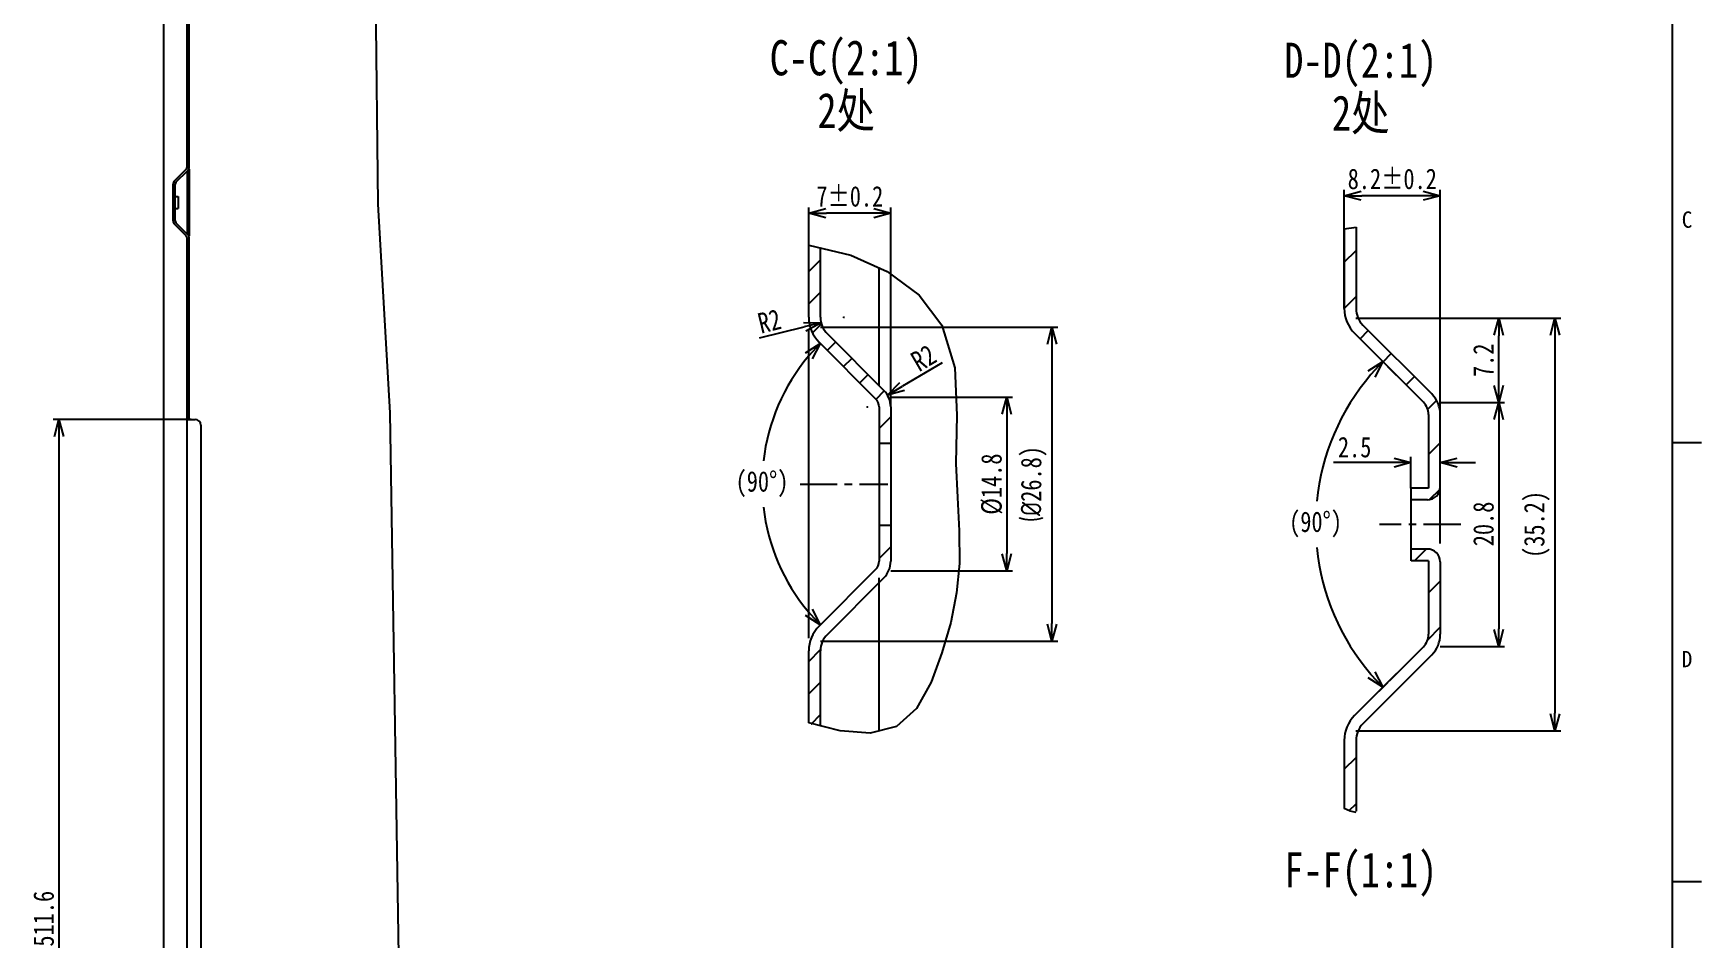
# Model space of a CAD drawing. Header units: millimetres. Extents: x -20 to 1169, y -20 to 821.
# Drawn here: x 868.9 to 1154, y 465.8 to 620.3 of the extents above; entities that cross this region are included whole.
import ezdxf

# ---------------------------------------------------------------- set-up
doc = ezdxf.new("R2010")
doc.units = ezdxf.units.MM
doc.header["$LTSCALE"] = 0.2
doc.linetypes.add('CENTER', pattern=[50.8, 31.75, -6.35, 6.35, -6.35])
doc.layers.get('0').update_dxf_attribs({"color": 2})
for name, color, linetype in [('H7A03856_DXF_BALLOON', 7, 'Continuous'), ('H7A03856_DXF_TEXT', 7, 'Continuous'), ('H7A03856A_DXF_AXIS', 7, 'Continuous'), ('H7A03856A_DXF_CONTINUOUS_LINE', 7, 'Continuous'), ('H7A03856AHATCH', 7, 'Continuous'), ('H7A03856DIM', 7, 'Continuous')]:
    doc.layers.add(name, color=color, linetype=linetype)
doc.styles.add('HANKAKU', font='')
doc.styles.get("Standard").update_dxf_attribs({"font": '', "width": 0.8})
doc.styles.get('HANKAKU').set_extended_font_data('SimSun')
doc.styles.get('Standard').set_extended_font_data('SimSun')
doc.dimstyles.new('DIMSTYLE_1', dxfattribs={"dimtxt": 3.5, "dimasz": 3, "dimexe": 1, "dimexo": 0, "dimgap": 0.875, "dimtad": 1, "dimdec": 1, "dimlfac": 3, "dimdsep": 46, "dimtxsty": 'Standard', "dimblk": 'OPEN', "dimblk1": 'OPEN', "dimblk2": 'OPEN', "dimcen": 0.09, "dimadec": 0, "dimazin": 0, "dimtp": 0.1, "dimtm": 0.1, "dimtfac": 1, "dimtdec": 1, "dimtofl": 0, "dimtmove": 0, "dimatfit": 3, "dimldrblk": 'OPEN', "dimfxl": 1, "dimtolj": 1, "dimarcsym": 0})
doc.dimstyles.new('DIMSTYLE_13', dxfattribs={"dimtxt": 3.5, "dimasz": 3, "dimexe": 1, "dimexo": 0, "dimgap": 0.875, "dimtad": 1, "dimdec": 1, "dimlfac": 0.5, "dimdsep": 46, "dimtxsty": 'Standard', "dimblk": 'OPEN', "dimblk1": 'OPEN', "dimblk2": 'OPEN', "dimcen": 0.09, "dimadec": 0, "dimazin": 0, "dimtp": 1e-10, "dimtm": 1e-10, "dimtfac": 1, "dimtdec": 1, "dimtofl": 0, "dimtmove": 0, "dimatfit": 3, "dimldrblk": 'OPEN', "dimfxl": 1, "dimtolj": 1, "dimarcsym": 0})
doc.dimstyles.new('DIMSTYLE_14', dxfattribs={"dimtxt": 3.5, "dimasz": 3, "dimexe": 1, "dimexo": 0, "dimtad": 1, "dimdec": 1, "dimlfac": 0.5, "dimdsep": 46, "dimtxsty": 'Standard', "dimblk": 'OPEN', "dimblk1": 'OPEN', "dimblk2": 'OPEN', "dimcen": 0.09, "dimadec": 0, "dimazin": 0, "dimtp": 0.1, "dimtm": 0.1, "dimtfac": 1, "dimtdec": 1, "dimtofl": 0, "dimtmove": 0, "dimatfit": 3, "dimldrblk": 'OPEN', "dimfxl": 1, "dimtolj": 1, "dimarcsym": 0})
doc.dimstyles.new('DIMSTYLE_26', dxfattribs={"dimtxt": 3.5, "dimasz": 3, "dimexe": 1, "dimexo": 0, "dimgap": 1.75, "dimtad": 0, "dimtih": 1, "dimtoh": 1, "dimdec": 1, "dimlfac": 0.5, "dimdsep": 46, "dimtxsty": 'Standard', "dimblk": 'OPEN', "dimblk1": 'OPEN', "dimblk2": 'OPEN', "dimcen": 0.09, "dimadec": 0, "dimazin": 0, "dimtp": 0.5, "dimtm": 0.5, "dimtfac": 1, "dimtdec": 1, "dimtofl": 0, "dimtmove": 0, "dimatfit": 3, "dimldrblk": 'OPEN', "dimfxl": 1, "dimtolj": 1, "dimarcsym": 0})
doc.dimstyles.new('DIMSTYLE_8', dxfattribs={"dimtxt": 3.5, "dimasz": 3, "dimexe": 1, "dimexo": 0, "dimgap": 0.875, "dimtad": 1, "dimdec": 1, "dimlfac": 0.5, "dimdsep": 46, "dimtxsty": 'Standard', "dimblk": 'OPEN', "dimblk1": 'OPEN', "dimblk2": 'OPEN', "dimcen": 0.09, "dimadec": 0, "dimazin": 0, "dimtp": 0.1, "dimtm": 0.1, "dimtfac": 1, "dimtdec": 1, "dimtofl": 0, "dimtmove": 0, "dimatfit": 3, "dimldrblk": 'OPEN', "dimfxl": 1, "dimtolj": 1, "dimarcsym": 0})

# ---------------------------------------------------------------- blocks, each defined once
blk = doc.blocks.new('_OPEN')
at = {"color": 0}
for p, q in [((0, 0), (-1, 0)), ((-0.966, 0.259), (0, 0)), ((0, 0), (-0.966, -0.259))]:
    blk.add_line(p, q, dxfattribs=at)
blk = doc.blocks.new('*D178')
at = {"layer": 'Defpoints', "color": 0, "transparency": 16777216}
for p in [(1015.42, 558.2), (1015.42, 528.55), (1035.25, 528.55)]:
    blk.add_point(p, dxfattribs=at)
at = {"layer": 'H7A03856DIM', "color": 0, "lineweight": -2, "transparency": 16777216}
for p, q in [((1015.42, 558.2), (1036.25, 558.2)), ((1035.25, 555.2), (1035.25, 531.55)), ((1015.42, 528.55), (1036.25, 528.55))]:
    blk.add_line(p, q, dxfattribs=at)
at = {"layer": 'H7A03856DIM', "color": 0, "lineweight": -2, "transparency": 16777216, "xscale": 3, "yscale": 3, "zscale": 3}
for p, rotation in [((1035.25, 558.2), 90), ((1035.25, 528.55), 270)]:
    blk.add_blockref('_OPEN', p, dxfattribs=dict(at, rotation=rotation))
at = {"layer": 'H7A03856DIM', "color": 0, "transparency": 16777216, "insert": (1030.87, 543.38), "char_height": 3.5, "attachment_point": 2, "rotation": 90}
blk.add_mtext('\\A1;%%c14.8', dxfattribs=at)
blk = doc.blocks.new('*D179')
at = {"layer": 'Defpoints', "color": 0, "transparency": 16777216}
for p in [(1003.42, 570.2), (1003.42, 516.55), (1042.96, 516.55)]:
    blk.add_point(p, dxfattribs=at)
at = {"layer": 'H7A03856DIM', "color": 0, "lineweight": -2, "transparency": 16777216}
for p, q in [((1003.42, 570.2), (1043.96, 570.2)), ((1042.96, 567.2), (1042.96, 519.55)), ((1003.42, 516.55), (1043.96, 516.55))]:
    blk.add_line(p, q, dxfattribs=at)
at = {"layer": 'H7A03856DIM', "color": 0, "lineweight": -2, "transparency": 16777216, "xscale": 3, "yscale": 3, "zscale": 3}
for p, rotation in [((1042.96, 570.2), 90), ((1042.96, 516.55), 270)]:
    blk.add_blockref('_OPEN', p, dxfattribs=dict(at, rotation=rotation))
at = {"layer": 'H7A03856DIM', "color": 0, "transparency": 16777216, "insert": (1037.65, 543.38), "char_height": 3.5, "attachment_point": 2, "rotation": 90}
blk.add_mtext('\\A1;{\\fISOCPEUR|b0|i0|c0|p34;(%%C}26.8)', dxfattribs=at)
blk = doc.blocks.new('*D180')
at = {"layer": 'Defpoints', "color": 0, "transparency": 16777216}
for p in [(1001.42, 589.64), (1001.42, 583.98), (1015.42, 556.55)]:
    blk.add_point(p, dxfattribs=at)
at = {"layer": 'H7A03856DIM', "color": 0, "lineweight": -2, "transparency": 16777216}
for p, q in [((1001.42, 583.98), (1001.42, 590.64)), ((1015.42, 556.55), (1015.42, 590.64)), ((1012.42, 589.64), (1004.42, 589.64))]:
    blk.add_line(p, q, dxfattribs=at)
at = {"layer": 'H7A03856DIM', "color": 0, "lineweight": -2, "transparency": 16777216, "xscale": 3, "yscale": 3, "zscale": 3}
for p, rotation in [((1001.42, 589.64), 179.9999998402999), ((1015.42, 589.64), 359.9999998402999)]:
    blk.add_blockref('_OPEN', p, dxfattribs=dict(at, rotation=rotation))
at = {"layer": 'H7A03856DIM', "color": 0, "transparency": 16777216, "insert": (1008.42, 594.27), "char_height": 3.5, "attachment_point": 2, "rotation": 360}
blk.add_mtext('\\A1;7±0.2', dxfattribs=at)
blk = doc.blocks.new('*D181')
at = {"layer": 'Defpoints', "color": 0, "transparency": 16777216}
for p in [(1011.42, 556.55), (1014.87, 558.57)]:
    blk.add_point(p, dxfattribs=at)
at = {"layer": 'H7A03856DIM', "color": 0, "lineweight": -2, "transparency": 16777216}
for p, q in [((1024.23, 564.07), (1017.45, 560.09)), ((1011.33, 556.55), (1011.51, 556.55)), ((1011.42, 556.46), (1011.42, 556.64))]:
    blk.add_line(p, q, dxfattribs=at)
at = {"layer": 'H7A03856DIM', "color": 0, "lineweight": -2, "transparency": 16777216, "xscale": 3, "yscale": 3, "zscale": 3, "rotation": 210.4220305738856}
blk.add_blockref('_OPEN', (1014.87, 558.57), dxfattribs=at)
at = {"layer": 'H7A03856DIM', "color": 0, "transparency": 16777216, "insert": (1018.49, 565.48), "char_height": 3.5, "attachment_point": 1, "rotation": 30.422}
blk.add_mtext('\\A1;R2', dxfattribs=at)
blk = doc.blocks.new('*D182')
at = {"layer": 'Defpoints', "color": 0, "transparency": 16777216}
for p in [(1003.53, 570.92), (1007.42, 571.86)]:
    blk.add_point(p, dxfattribs=at)
at = {"layer": 'H7A03856DIM', "color": 0, "lineweight": -2, "transparency": 16777216}
for p, q in [((1007.33, 571.86), (1007.51, 571.86)), ((1007.42, 571.77), (1007.42, 571.95)), ((992.98, 568.35), (1000.61, 570.21))]:
    blk.add_line(p, q, dxfattribs=at)
at = {"layer": 'H7A03856DIM', "color": 0, "lineweight": -2, "transparency": 16777216, "xscale": 3, "yscale": 3, "zscale": 3, "rotation": 13.65189972333374}
blk.add_blockref('_OPEN', (1003.53, 570.92), dxfattribs=at)
at = {"layer": 'H7A03856DIM', "color": 0, "transparency": 16777216, "insert": (996.12, 573.36), "char_height": 3.5, "attachment_point": 3, "rotation": 13.6519}
blk.add_mtext('\\A1;R2', dxfattribs=at)
blk = doc.blocks.new('*D183')
at = {"layer": 'Defpoints', "color": 0, "transparency": 16777216}
for p in [(1109.33, 557.32), (1109.33, 515.66), (1119.32, 515.66)]:
    blk.add_point(p, dxfattribs=at)
at = {"layer": 'H7A03856DIM', "color": 0, "lineweight": -2, "transparency": 16777216}
for p, q in [((1109.33, 557.32), (1120.32, 557.32)), ((1119.32, 554.32), (1119.32, 518.66)), ((1109.33, 515.66), (1120.32, 515.66))]:
    blk.add_line(p, q, dxfattribs=at)
at = {"layer": 'H7A03856DIM', "color": 0, "lineweight": -2, "transparency": 16777216, "xscale": 3, "yscale": 3, "zscale": 3}
for p, rotation in [((1119.32, 557.32), 90), ((1119.32, 515.66), 270)]:
    blk.add_blockref('_OPEN', p, dxfattribs=dict(at, rotation=rotation))
at = {"layer": 'H7A03856DIM', "color": 0, "transparency": 16777216, "insert": (1114.95, 536.58), "char_height": 3.5, "attachment_point": 2, "rotation": 90}
blk.add_mtext('\\A1;20.8', dxfattribs=at)
blk = doc.blocks.new('*D184')
at = {"layer": 'Defpoints', "color": 0, "transparency": 16777216}
for p in [(1094.93, 571.72), (1094.93, 501.26), (1128.94, 501.26)]:
    blk.add_point(p, dxfattribs=at)
at = {"layer": 'H7A03856DIM', "color": 0, "lineweight": -2, "transparency": 16777216}
for p, q in [((1094.93, 571.72), (1129.94, 571.72)), ((1128.94, 568.72), (1128.94, 504.26)), ((1094.93, 501.26), (1129.94, 501.26))]:
    blk.add_line(p, q, dxfattribs=at)
at = {"layer": 'H7A03856DIM', "color": 0, "lineweight": -2, "transparency": 16777216, "xscale": 3, "yscale": 3, "zscale": 3}
for p, rotation in [((1128.94, 571.72), 90), ((1128.94, 501.26), 270)]:
    blk.add_blockref('_OPEN', p, dxfattribs=dict(at, rotation=rotation))
at = {"layer": 'H7A03856DIM', "color": 0, "transparency": 16777216, "insert": (1123.63, 536.49), "char_height": 3.5, "attachment_point": 2, "rotation": 90}
blk.add_mtext('\\A1;(35.2)', dxfattribs=at)
blk = doc.blocks.new('*D185')
at = {"layer": 'Defpoints', "color": 0, "transparency": 16777216}
for p in [(1092.93, 592.62), (1092.93, 573.37), (1109.33, 555.25)]:
    blk.add_point(p, dxfattribs=at)
at = {"layer": 'H7A03856DIM', "color": 0, "lineweight": -2, "transparency": 16777216}
for p, q in [((1092.93, 573.37), (1092.93, 593.62)), ((1109.33, 555.25), (1109.33, 593.62)), ((1106.33, 592.62), (1095.93, 592.62))]:
    blk.add_line(p, q, dxfattribs=at)
at = {"layer": 'H7A03856DIM', "color": 0, "lineweight": -2, "transparency": 16777216, "xscale": 3, "yscale": 3, "zscale": 3, "rotation": 180}
blk.add_blockref('_OPEN', (1092.93, 592.62), dxfattribs=at)
at = {"layer": 'H7A03856DIM', "color": 0, "lineweight": -2, "transparency": 16777216, "xscale": 3, "yscale": 3, "zscale": 3}
blk.add_blockref('_OPEN', (1109.33, 592.62), dxfattribs=at)
at = {"layer": 'H7A03856DIM', "color": 0, "transparency": 16777216, "insert": (1101.13, 597.25), "char_height": 3.5, "attachment_point": 2}
blk.add_mtext('\\A1;8.2±0.2', dxfattribs=at)
blk = doc.blocks.new('*D186')
at = {"layer": 'Defpoints', "color": 0, "transparency": 16777216}
for p in [(1094.93, 571.72), (1119.32, 571.72), (1109.33, 557.32)]:
    blk.add_point(p, dxfattribs=at)
at = {"layer": 'H7A03856DIM', "color": 0, "lineweight": -2, "transparency": 16777216}
for p, q in [((1094.93, 571.72), (1120.32, 571.72)), ((1119.32, 560.32), (1119.32, 568.72)), ((1109.33, 557.32), (1120.32, 557.32))]:
    blk.add_line(p, q, dxfattribs=at)
at = {"layer": 'H7A03856DIM', "color": 0, "lineweight": -2, "transparency": 16777216, "xscale": 3, "yscale": 3, "zscale": 3}
for p, rotation in [((1119.32, 571.72), 90), ((1119.32, 557.32), 270)]:
    blk.add_blockref('_OPEN', p, dxfattribs=dict(at, rotation=rotation))
at = {"layer": 'H7A03856DIM', "color": 0, "transparency": 16777216, "insert": (1114.95, 564.52), "char_height": 3.5, "attachment_point": 2, "rotation": 90}
blk.add_mtext('\\A1;7.2', dxfattribs=at)
blk = doc.blocks.new('*D215')
at = {"layer": 'Defpoints', "color": 0, "transparency": 16777216}
for p in [(895.85, 554.43), (873.27, 383.89), (895.85, 383.89)]:
    blk.add_point(p, dxfattribs=at)
at = {"layer": 'H7A03856DIM', "color": 0, "lineweight": -2, "transparency": 16777216}
for p, q in [((895.85, 554.43), (872.27, 554.43)), ((873.27, 551.43), (873.27, 386.89)), ((895.85, 383.89), (872.27, 383.89))]:
    blk.add_line(p, q, dxfattribs=at)
at = {"layer": 'H7A03856DIM', "color": 0, "lineweight": -2, "transparency": 16777216, "xscale": 3, "yscale": 3, "zscale": 3}
for p, rotation in [((873.27, 554.43), 90), ((873.27, 383.89), 270)]:
    blk.add_blockref('_OPEN', p, dxfattribs=dict(at, rotation=rotation))
at = {"layer": 'H7A03856DIM', "color": 0, "transparency": 16777216, "insert": (868.89, 469.16), "char_height": 3.5, "attachment_point": 2, "rotation": 90}
blk.add_mtext('\\A1;511.6', dxfattribs=at)
blk = doc.blocks.new('*D330')
at = {"layer": 'Defpoints', "color": 0, "transparency": 16777216}
for p in [(1101.88, 561.94), (1102.13, 561.69), (1089.36, 546.66), (1101.88, 511.03), (1102.13, 511.29)]:
    blk.add_point(p, dxfattribs=at)
at = {"layer": 'H7A03856_DXF_BALLOON', "color": 0, "lineweight": -2, "transparency": 16777216}
for p, q in [((1101.88, 561.94), (1098.83, 564.99)), ((1101.88, 511.03), (1098.83, 507.98))]:
    blk.add_line(p, q, dxfattribs=at)
for start, end in [(139.3734, 174.209), (185.791, 220.6266)]:
    blk.add_arc((1127.33, 536.49), 39.31, start, end, dxfattribs=at)
at = {"layer": 'H7A03856_DXF_BALLOON', "color": 0, "lineweight": -2, "transparency": 16777216, "xscale": 3, "yscale": 3, "zscale": 3}
for p, rotation in [((1099.53, 564.29), 47.18667603055756), ((1099.53, 508.69), 312.8133239806896)]:
    blk.add_blockref('_OPEN', p, dxfattribs=dict(at, rotation=rotation))
at = {"layer": 'H7A03856_DXF_BALLOON', "color": 0, "transparency": 16777216, "insert": (1088.02, 538.7), "char_height": 3.5, "attachment_point": 2}
blk.add_mtext('\\A1;(90°)', dxfattribs=at)
blk = doc.blocks.new('*D331')
at = {"layer": 'Defpoints', "color": 0, "transparency": 16777216}
for p in [(1003.38, 567.41), (1003.62, 567.17), (994.58, 534.58), (1003.38, 519.34), (1003.62, 519.58)]:
    blk.add_point(p, dxfattribs=at)
at = {"layer": 'H7A03856_DXF_BALLOON', "color": 0, "lineweight": -2, "transparency": 16777216}
for start, end in [(140.0581, 173.2989), (186.7011, 219.9419)]:
    blk.add_arc((1027.42, 543.38), 33.99, start, end, dxfattribs=at)
at = {"layer": 'H7A03856_DXF_BALLOON', "color": 0, "lineweight": -2, "transparency": 16777216, "xscale": 3, "yscale": 3, "zscale": 3}
for p, rotation in [((1003.38, 567.41), 47.52906237214286), ((1003.38, 519.34), 312.470937306057)]:
    blk.add_blockref('_OPEN', p, dxfattribs=dict(at, rotation=rotation))
at = {"layer": 'H7A03856_DXF_BALLOON', "color": 0, "transparency": 16777216, "insert": (993.42, 545.59), "char_height": 3.5, "attachment_point": 2}
blk.add_mtext('\\A1;(90°)', dxfattribs=at)
blk = doc.blocks.new('HATCHING_BL2', base_point=(1028.27, 562.9))
at = {"layer": 'H7A03856AHATCH'}
h = blk.add_hatch(dxfattribs=at)
h.set_pattern_fill('C', color=4, scale=3.923709, angle=45, style=0, pattern_type=0)
h.set_pattern_definition([(45, (0, 0), (-2.774482, 2.774482), [])])
edge = h.paths.add_edge_path()
edge.add_line((1035.27, 570.22), (1033.27, 570.22))
edge.add_line((1033.27, 570.22), (1033.27, 576.39))
edge.add_spline(control_points=[(1033.27, 576.39), (1033.27, 576.57), (1033.23, 576.91), (1033.02, 577.41), (1032.81, 577.68), (1032.69, 577.81)], knot_values=[0, 0, 0, 0, 0.333333, 0.666667, 1, 1, 1, 1], degree=3, periodic=0)
edge.add_line((1032.69, 577.81), (1023.03, 587.46))
edge.add_spline(control_points=[(1023.03, 587.46), (1022.65, 587.84), (1022.02, 588.67), (1021.41, 590.14), (1021.28, 591.17), (1021.27, 591.71)], knot_values=[0, 0, 0, 0, 0.333333, 0.666667, 1, 1, 1, 1], degree=3, periodic=0)
edge.add_line((1021.27, 591.71), (1021.27, 603.95))
edge.add_spline(control_points=[(1021.27, 603.95), (1021.61, 603.88), (1022.28, 603.74), (1022.94, 603.61), (1023.27, 603.54)], knot_values=[0, 0, 0, 0, 0.5, 1, 1, 1, 1], degree=3, periodic=0)
edge.add_line((1023.27, 603.54), (1023.27, 591.71))
edge.add_spline(control_points=[(1023.27, 591.71), (1023.28, 591.35), (1023.36, 590.66), (1023.77, 589.68), (1024.19, 589.13), (1024.45, 588.88)], knot_values=[0, 0, 0, 0, 0.333333, 0.666667, 1, 1, 1, 1], degree=3, periodic=0)
edge.add_line((1024.45, 588.88), (1034.1, 579.22))
edge.add_spline(control_points=[(1034.1, 579.22), (1034.35, 578.97), (1034.78, 578.42), (1035.18, 577.44), (1035.27, 576.75), (1035.27, 576.39)], knot_values=[0, 0, 0, 0, 0.333333, 0.666667, 1, 1, 1, 1], degree=3, periodic=0)
edge.add_line((1035.27, 576.39), (1035.27, 570.22))
edge = h.paths.add_edge_path()
edge.add_line((1033.27, 556.22), (1035.27, 556.22))
edge.add_line((1035.27, 556.22), (1035.27, 550.05))
edge.add_spline(control_points=[(1035.27, 550.05), (1035.27, 549.69), (1035.18, 549.01), (1034.78, 548.02), (1034.35, 547.47), (1034.1, 547.22)], knot_values=[0, 0, 0, 0, 0.333333, 0.666667, 1, 1, 1, 1], degree=3, periodic=0)
edge.add_line((1034.1, 547.22), (1024.45, 537.56))
edge.add_spline(control_points=[(1024.45, 537.56), (1024.19, 537.31), (1023.77, 536.76), (1023.36, 535.78), (1023.28, 535.09), (1023.27, 534.74)], knot_values=[0, 0, 0, 0, 0.333333, 0.666667, 1, 1, 1, 1], degree=3, periodic=0)
edge.add_line((1023.27, 534.74), (1023.27, 521.85))
edge.add_arc((1035.73, 569.86), 49.6, 253.0535, 255.454)
edge.add_line((1021.27, 522.42), (1021.27, 534.74))
edge.add_spline(control_points=[(1021.27, 534.74), (1021.28, 535.27), (1021.41, 536.3), (1022.02, 537.78), (1022.65, 538.6), (1023.03, 538.98)], knot_values=[0, 0, 0, 0, 0.333333, 0.666667, 1, 1, 1, 1], degree=3, periodic=0)
edge.add_line((1023.03, 538.98), (1032.69, 548.64))
edge.add_spline(control_points=[(1032.69, 548.64), (1032.81, 548.76), (1033.02, 549.04), (1033.23, 549.53), (1033.27, 549.87), (1033.27, 550.05)], knot_values=[0, 0, 0, 0, 0.333333, 0.666667, 1, 1, 1, 1], degree=3, periodic=0)
edge.add_line((1033.27, 550.05), (1033.27, 556.22))
blk = doc.blocks.new('HATCHING_BL3', base_point=(1120.99, 557.25))
at = {"layer": 'H7A03856AHATCH'}
h = blk.add_hatch(dxfattribs=at)
h.set_pattern_fill('D', color=4, scale=5.5662, angle=45, style=0, pattern_type=0)
h.set_pattern_definition([(45, (0, 0), (-3.935897, 3.935897), [])])
edge = h.paths.add_edge_path()
edge.add_line((1124.19, 560.53), (1124.19, 562.53))
edge.add_line((1124.19, 562.53), (1127.19, 562.53))
edge.add_line((1127.19, 562.53), (1127.19, 575.09))
edge.add_spline(control_points=[(1127.19, 575.09), (1127.19, 575.36), (1127.12, 575.87), (1126.82, 576.61), (1126.5, 577.02), (1126.31, 577.21)], knot_values=[0, 0, 0, 0, 0.333333, 0.666667, 1, 1, 1, 1], degree=3, periodic=0)
edge.add_line((1126.31, 577.21), (1114.55, 588.98))
edge.add_spline(control_points=[(1114.55, 588.98), (1114.17, 589.36), (1113.54, 590.18), (1112.92, 591.65), (1112.79, 592.68), (1112.79, 593.22)], knot_values=[0, 0, 0, 0, 0.333333, 0.666667, 1, 1, 1, 1], degree=3, periodic=0)
edge.add_line((1112.79, 593.22), (1112.79, 607.12))
edge.add_spline(control_points=[(1112.79, 607.12), (1113.1, 607.23), (1113.75, 607.39), (1114.44, 607.45), (1114.79, 607.45)], knot_values=[0, 0, 0, 0, 0.5, 1, 1, 1, 1], degree=3, periodic=0)
edge.add_line((1114.79, 607.45), (1114.79, 593.22))
edge.add_spline(control_points=[(1114.79, 593.22), (1114.79, 592.86), (1114.88, 592.18), (1115.29, 591.19), (1115.71, 590.64), (1115.96, 590.39)], knot_values=[0, 0, 0, 0, 0.333333, 0.666667, 1, 1, 1, 1], degree=3, periodic=0)
edge.add_line((1115.96, 590.39), (1127.72, 578.63))
edge.add_spline(control_points=[(1127.72, 578.63), (1128.04, 578.31), (1128.57, 577.62), (1129.08, 576.39), (1129.19, 575.54), (1129.19, 575.09)], knot_values=[0, 0, 0, 0, 0.333333, 0.666667, 1, 1, 1, 1], degree=3, periodic=0)
edge.add_line((1129.19, 575.09), (1129.19, 562.73))
edge.add_spline(control_points=[(1129.19, 562.73), (1129.18, 562.32), (1128.99, 561.6), (1128.12, 560.73), (1127.4, 560.55), (1126.99, 560.53)], knot_values=[0, 0, 0, 0, 0.333333, 0.666667, 1, 1, 1, 1], degree=3, periodic=0)
edge.add_line((1126.99, 560.53), (1124.19, 560.53))
edge = h.paths.add_edge_path()
edge.add_line((1124.19, 550.13), (1124.19, 552.13))
edge.add_line((1124.19, 552.13), (1126.99, 552.13))
edge.add_spline(control_points=[(1126.99, 552.13), (1127.4, 552.12), (1128.12, 551.94), (1128.99, 551.07), (1129.18, 550.35), (1129.19, 549.93)], knot_values=[0, 0, 0, 0, 0.333333, 0.666667, 1, 1, 1, 1], degree=3, periodic=0)
edge.add_line((1129.19, 549.93), (1129.19, 537.58))
edge.add_spline(control_points=[(1129.19, 537.58), (1129.19, 537.13), (1129.08, 536.27), (1128.57, 535.04), (1128.04, 534.36), (1127.72, 534.04)], knot_values=[0, 0, 0, 0, 0.333333, 0.666667, 1, 1, 1, 1], degree=3, periodic=0)
edge.add_line((1127.72, 534.04), (1115.96, 522.28))
edge.add_spline(control_points=[(1115.96, 522.28), (1115.71, 522.02), (1115.29, 521.48), (1114.88, 520.49), (1114.79, 519.8), (1114.79, 519.45)], knot_values=[0, 0, 0, 0, 0.333333, 0.666667, 1, 1, 1, 1], degree=3, periodic=0)
edge.add_line((1114.79, 519.45), (1114.79, 507.05))
edge.add_arc((1118.81, 522.13), 15.6, 247.2812, 255.0482)
edge.add_line((1112.79, 507.74), (1112.79, 519.45))
edge.add_spline(control_points=[(1112.79, 519.45), (1112.79, 519.98), (1112.92, 521.01), (1113.54, 522.49), (1114.17, 523.31), (1114.55, 523.69)], knot_values=[0, 0, 0, 0, 0.333333, 0.666667, 1, 1, 1, 1], degree=3, periodic=0)
edge.add_line((1114.55, 523.69), (1126.31, 535.45))
edge.add_spline(control_points=[(1126.31, 535.45), (1126.5, 535.64), (1126.82, 536.06), (1127.12, 536.79), (1127.19, 537.31), (1127.19, 537.58)], knot_values=[0, 0, 0, 0, 0.333333, 0.666667, 1, 1, 1, 1], degree=3, periodic=0)
edge.add_line((1127.19, 537.58), (1127.19, 550.13))
edge.add_line((1127.19, 550.13), (1124.19, 550.13))
blk = doc.blocks.new('*D338')
at = {"layer": 'Defpoints', "color": 0, "transparency": 16777216}
for p in [(1109.33, 547.04), (1104.33, 542.69), (1109.33, 542.69)]:
    blk.add_point(p, dxfattribs=at)
at = {"layer": 'H7A03856DIM', "color": 0, "lineweight": -2, "transparency": 16777216}
for p, q in [((1104.33, 542.69), (1104.33, 548.04)), ((1109.33, 542.69), (1109.33, 548.04)), ((1101.33, 547.04), (1091.06, 547.04)), ((1112.33, 547.04), (1115.33, 547.04))]:
    blk.add_line(p, q, dxfattribs=at)
at = {"layer": 'H7A03856DIM', "color": 0, "lineweight": -2, "transparency": 16777216, "xscale": 3, "yscale": 3, "zscale": 3}
blk.add_blockref('_OPEN', (1104.33, 547.04), dxfattribs=at)
at = {"layer": 'H7A03856DIM', "color": 0, "lineweight": -2, "transparency": 16777216, "xscale": 3, "yscale": 3, "zscale": 3, "rotation": 180}
blk.add_blockref('_OPEN', (1109.33, 547.04), dxfattribs=at)
at = {"layer": 'H7A03856DIM', "color": 0, "transparency": 16777216, "insert": (1094.7, 549.67), "char_height": 3.5, "attachment_point": 5}
blk.add_mtext('\\A1;2.5', dxfattribs=at)

msp = doc.modelspace()

# ---------------------------------------------------------------- linework, layer by layer
at = {"color": 114}
msp.add_line((1149, 0), (1149, 801), dxfattribs=at)
at = {"color": 4}
for p, q in [((927.34128, 627.71943), (927.77079, 591.17746)), ((927.77079, 591.17746), (929.82045, 555.54557)), ((1092.93151, 586.94758), (1094.93151, 587.26309)), ((1001.41668, 584.19515), (1008.61703, 582.48875)), ((1008.61703, 582.48875), (1014.82857, 579.66157)), ((1014.82857, 579.66157), (1020.24972, 575.61715)), ((1020.24972, 575.61715), (1024.17656, 570.51988)), ((1024.17656, 570.51988), (1026.36022, 563.21919)), ((1026.36022, 563.21919), (1026.69952, 555.15899)), ((929.82045, 555.54557), (936.51009, 137.578)), ((1026.69952, 555.15899), (1026.57033, 546.88137)), ((1026.57033, 546.88137), (1026.80934, 541.06637)), ((1026.80934, 541.06637), (1027.13575, 535.39059)), ((1027.13575, 535.39059), (1027.16878, 529.82574)), ((1027.16878, 529.82574), (1026.6765, 524.81336)), ((1026.6765, 524.81336), (1025.66544, 519.76235)), ((1025.66544, 519.76235), (1024.17656, 514.56543)), ((1024.17656, 514.56543), (1022.3087, 509.54129)), ((1022.3087, 509.54129), (1019.79814, 505.08626)), ((1019.79814, 505.08626), (1016.3968, 501.99813)), ((1001.43571, 502.59657), (1001.41668, 502.60324)), ((1006.76183, 501.24909), (1001.43571, 502.59657)), ((1016.3968, 501.99813), (1011.91478, 500.83491)), ((1011.91478, 500.83491), (1006.76183, 501.24909)), ((1093.93533, 487.51601), (1092.93151, 487.96253)), ((1094.93151, 487.30759), (1093.93533, 487.51601))]:
    msp.add_line(p, q, dxfattribs=at)
at = {"color": 2}
for p, q in [((1149, 550.5), (1154, 550.5)), ((1149, 475.5), (1154, 475.5))]:
    msp.add_line(p, q, dxfattribs=at)
at = {"layer": 'H7A03856A_DXF_AXIS', "color": 7, "linetype": 'CENTER'}
for p, q in [((999.91668, 543.37563), (1014.91668, 543.37563)), ((1112.83151, 536.48771), (1098.91975, 536.48771))]:
    msp.add_line(p, q, dxfattribs=at)
at = {"layer": 'H7A03856A_DXF_CONTINUOUS_LINE', "color": 2}
for p, q in [((891.18645, 122.42816), (891.18645, 695.76149)), ((895.18645, 597.60904), (895.18645, 651.98061)), ((895.51978, 597.60904), (895.51978, 651.98061)), ((893.03052, 595.17697), (894.99118, 597.13763)), ((893.26623, 594.94127), (895.22689, 596.90193)), ((895.18645, 596.90193), (895.18645, 586.02105)), ((895.51978, 597.13763), (895.51978, 585.78535)), ((892.78645, 588.33526), (892.78645, 594.58772)), ((893.11978, 588.33526), (893.11978, 594.58772)), ((893.11978, 592.49482), (893.61978, 592.49482)), ((893.11978, 590.42816), (893.61978, 590.42816)), ((893.61978, 592.49482), (893.61978, 590.42816)), ((894.99118, 585.78535), (893.03052, 587.74601)), ((895.22689, 586.02105), (893.26623, 587.98171)), ((895.18645, 122.42816), (895.18645, 585.31394)), ((895.51978, 554.42816), (895.51978, 585.31394)), ((1092.93151, 586.94758), (1092.93151, 573.37299)), ((1094.93151, 587.26309), (1094.93151, 573.37299)), ((1001.41668, 571.86091), (1001.41668, 584.19515)), ((1003.41668, 571.86091), (1003.41668, 583.72117)), ((1013.41667, 560.20406), (1013.41667, 580.30419)), ((1096.10308, 570.54457), (1107.86704, 558.78061)), ((1001.41668, 517.05039), (1001.41668, 569.70132)), ((1003.17404, 567.61827), (1012.83089, 557.96142)), ((1004.58825, 569.03248), (1014.2451, 559.37563)), ((1094.68887, 569.13035), (1106.45283, 557.36639)), ((1013.41668, 556.5472), (1013.41668, 530.20406)), ((1015.41668, 556.5472), (1015.41668, 530.20406)), ((895.51978, 555.09482), (895.18645, 555.09482)), ((895.18645, 554.42816), (896.51978, 554.42816)), ((897.51978, 553.42816), (897.51978, 384.89482)), ((1107.33151, 555.24507), (1107.33151, 542.68771)), ((1109.33151, 533.25149), (1109.33151, 555.24507)), ((1013.41668, 550.37563), (1015.41668, 550.37563)), ((1104.33151, 530.28771), (1104.33151, 542.68771)), ((1107.33151, 542.68771), (1104.33151, 542.68771)), ((1107.13151, 540.68771), (1104.33151, 540.68771)), ((1013.41668, 536.37563), (1015.41668, 536.37563)), ((1107.13151, 532.28771), (1104.33151, 532.28771)), ((1003.17404, 519.13299), (1012.83089, 528.78984)), ((1107.33151, 530.28771), (1104.33151, 530.28771)), ((1107.33151, 530.28771), (1107.33151, 517.73035)), ((1109.33151, 530.08771), (1109.33151, 517.73035)), ((1004.58825, 517.71878), (1014.2451, 527.37563)), ((1013.41667, 501.2247), (1013.41667, 527.37563)), ((1001.41668, 502.60324), (1001.41668, 514.89035)), ((1003.41668, 502.0954), (1003.41668, 514.89035)), ((1106.45283, 515.60903), (1094.68887, 503.84507)), ((1107.86704, 514.19482), (1096.10308, 502.43086)), ((1092.93151, 499.60243), (1092.93151, 487.96253)), ((1094.93151, 499.60243), (1094.93151, 487.51601))]:
    msp.add_line(p, q, dxfattribs=at)
for centre, radius, start, end in [((894.51978, 597.60904), 0.66667, 315, 0), ((894.51978, 597.60904), 1, 315, 0), ((893.61978, 594.58772), 0.83333, 135, 180), ((893.61978, 594.58772), 0.5, 135, 180), ((893.61978, 588.33526), 0.83333, 180, 225), ((893.61978, 588.33526), 0.5, 180, 225), ((894.51978, 585.31394), 0.66667, 0, 45), ((894.51978, 585.31394), 1, 0, 45), ((1098.93151, 573.37299), 6, 180, 225), ((1098.93151, 573.37299), 4, 180, 225), ((1007.41668, 571.86091), 6, 179.9999998, 224.9999998), ((1007.41668, 571.86091), 4, 179.9999998, 224.9999998), ((1011.41668, 556.5472), 4, 359.9999998, 44.9999998), ((1011.41668, 556.5472), 2, 359.9999998, 44.9999998), ((1104.33151, 555.24507), 3, 0, 45), ((1104.33151, 555.24507), 5, 0, 45), ((896.51978, 553.42816), 1, 0, 90), ((1107.13151, 542.88771), 2.2, 270, 0), ((1107.13151, 530.08771), 2.2, 0, 90), ((1011.41668, 530.20406), 2, 314.9999998, 359.9999998), ((1011.41668, 530.20406), 4, 314.9999998, 359.9999998), ((1007.41668, 514.89035), 6, 134.9999998, 179.9999998), ((1007.41668, 514.89035), 4, 134.9999998, 179.9999998), ((1104.33151, 517.73035), 3, 315, 0), ((1104.33151, 517.73035), 5, 315, 0), ((1098.93151, 499.60243), 6, 135, 180), ((1098.93151, 499.60243), 4, 135, 180)]:
    msp.add_arc(centre, radius, start, end, dxfattribs=at)

# ---------------------------------------------------------------- block references
for name, p in [('HATCHING_BL3', (1101.13151, 537.40611)), ('HATCHING_BL2', (1008.41668, 543.05416))]:
    msp.add_blockref(name, p)

# ---------------------------------------------------------------- texts
at = {"color": 154, "char_height": 2.8, "attachment_point": 7, "style": 'HANKAKU'}
for s, insert in [('{\\W0.95;C}', (1150.6, 587.1)), ('{\\W0.95;D}', (1150.6, 512.1))]:
    msp.add_mtext(s, dxfattribs=dict(at, insert=insert))
at = {"layer": 'H7A03856_DXF_TEXT', "color": 4, "char_height": 6, "attachment_point": 2, "line_spacing_factor": 0.9}
for s, insert, width in [('C-C(2:1)\\P2处', (1007.79534, 619.18295), 57.6), ('D-D(2:1)\\P2处', (1095.7399, 618.75722), 57.6), ('F-F(1:1)', (1095.74647, 480.50814), 38.4)]:
    msp.add_mtext(s, dxfattribs=dict(at, insert=insert, width=width))

# ---------------------------------------------------------------- dimensions: what is measured, and where the dimension line sits
at = {"layer": 'H7A03856_DXF_BALLOON', "color": 4}
for base, line1, line2, picture, middle in [((994.58152, 534.57747), ((1003.62004, 567.17226), (1003.37967, 567.41263)), ((1003.62004, 519.57899), (1003.37967, 519.33862)), '*D331', (993.42322, 543.37563)), ((1089.35818, 546.66264), ((1102.13258, 561.68664), (1101.87804, 561.94118)), ((1102.13258, 511.28878), (1101.87804, 511.03425)), '*D330', (1088.01863, 536.48771))]:
    dim = msp.add_angular_dim_2l(base=base, line1=line1, line2=line2, text='(<>)', dimstyle='DIMSTYLE_26', dxfattribs=at)
    dim.commit()
    dim.dimension.update_dxf_attribs({"geometry": picture, "text_midpoint": middle, "dimtype": 162})
at = {"layer": 'H7A03856DIM', "color": 4}
for base, p1, p2, angle, text, dimstyle, picture, middle in [((1092.93151, 592.61833), (1109.33151, 555.24507), (1092.93151, 573.37299), 180, '<>±0.2', 'DIMSTYLE_8', '*D185', (1101.13151, 592.61833)), ((1001.41668, 589.64032), (1015.41668, 556.5472), (1001.41668, 583.98493), 179.9999998, '<>±0.2', 'DIMSTYLE_8', '*D180', (1008.41666, 589.64032)), ((1128.94282, 501.25929), (1094.93151, 571.71614), (1094.93151, 501.25929), 270, '(<>)', 'DIMSTYLE_13', '*D184', (1128.94282, 536.48773)), ((1042.96239, 516.5472), (1003.41668, 570.20406), (1003.41668, 516.5472), 269.9999998, '{\\fISOCPEUR|b0|i0|c0|p34;(%%C}<>)', 'DIMSTYLE_13', '*D179', (1042.96239, 543.37563)), ((1035.24905, 528.5472), (1015.41668, 558.20406), (1015.41668, 528.5472), 269.9999998, '%%c<>', 'DIMSTYLE_13', '*D178', (1035.24905, 543.37563))]:
    dim = msp.add_linear_dim(base=base, p1=p1, p2=p2, angle=angle, text=text, dimstyle=dimstyle, dxfattribs=at)
    dim.commit()
    dim.dimension.update_dxf_attribs({"geometry": picture, "text_midpoint": middle, "dimtype": 160})
for center, mpoint, picture, middle in [((1007.41668, 571.86091), (1003.52969, 570.91682), '*D182', (994.77784, 571.23518)), ((1011.41668, 556.5472), (1014.86595, 558.57266), '*D181', (1020.9322, 564.88905))]:
    dim = msp.add_radius_dim(center=center, mpoint=mpoint, text='R<>', dimstyle='DIMSTYLE_14', override={"dimpost": '<>'}, dxfattribs=at)
    dim.commit()
    dim.dimension.update_dxf_attribs({"geometry": picture, "text_midpoint": middle})
for base, p1, p2, angle, dimstyle, picture, middle in [((1119.32003, 571.71614), (1109.33151, 557.31614), (1094.93151, 571.71614), 90, 'DIMSTYLE_8', '*D186', (1119.32003, 564.51614)), ((1119.32003, 515.65929), (1109.33151, 557.31614), (1109.33151, 515.65929), 270, 'DIMSTYLE_13', '*D183', (1119.32003, 536.57519)), ((873.2698, 383.89482), (895.85311, 554.42816), (895.85311, 383.89482), 270, 'DIMSTYLE_1', '*D215', (873.2698, 469.1615))]:
    dim = msp.add_linear_dim(base=base, p1=p1, p2=p2, angle=angle, dimstyle=dimstyle, dxfattribs=at)
    dim.commit()
    dim.dimension.update_dxf_attribs({"geometry": picture, "text_midpoint": middle, "dimtype": 160})
dim = msp.add_linear_dim(base=(1109.33151, 547.04233), p1=(1104.33151, 542.68771), p2=(1109.33151, 542.68771), dimstyle='DIMSTYLE_8', dxfattribs=at)
dim.commit()
dim.dimension.update_dxf_attribs({"geometry": '*D338', "text_midpoint": (1094.6954, 547.04233), "dimtype": 160})

doc.saveas('drawing.dxf')
